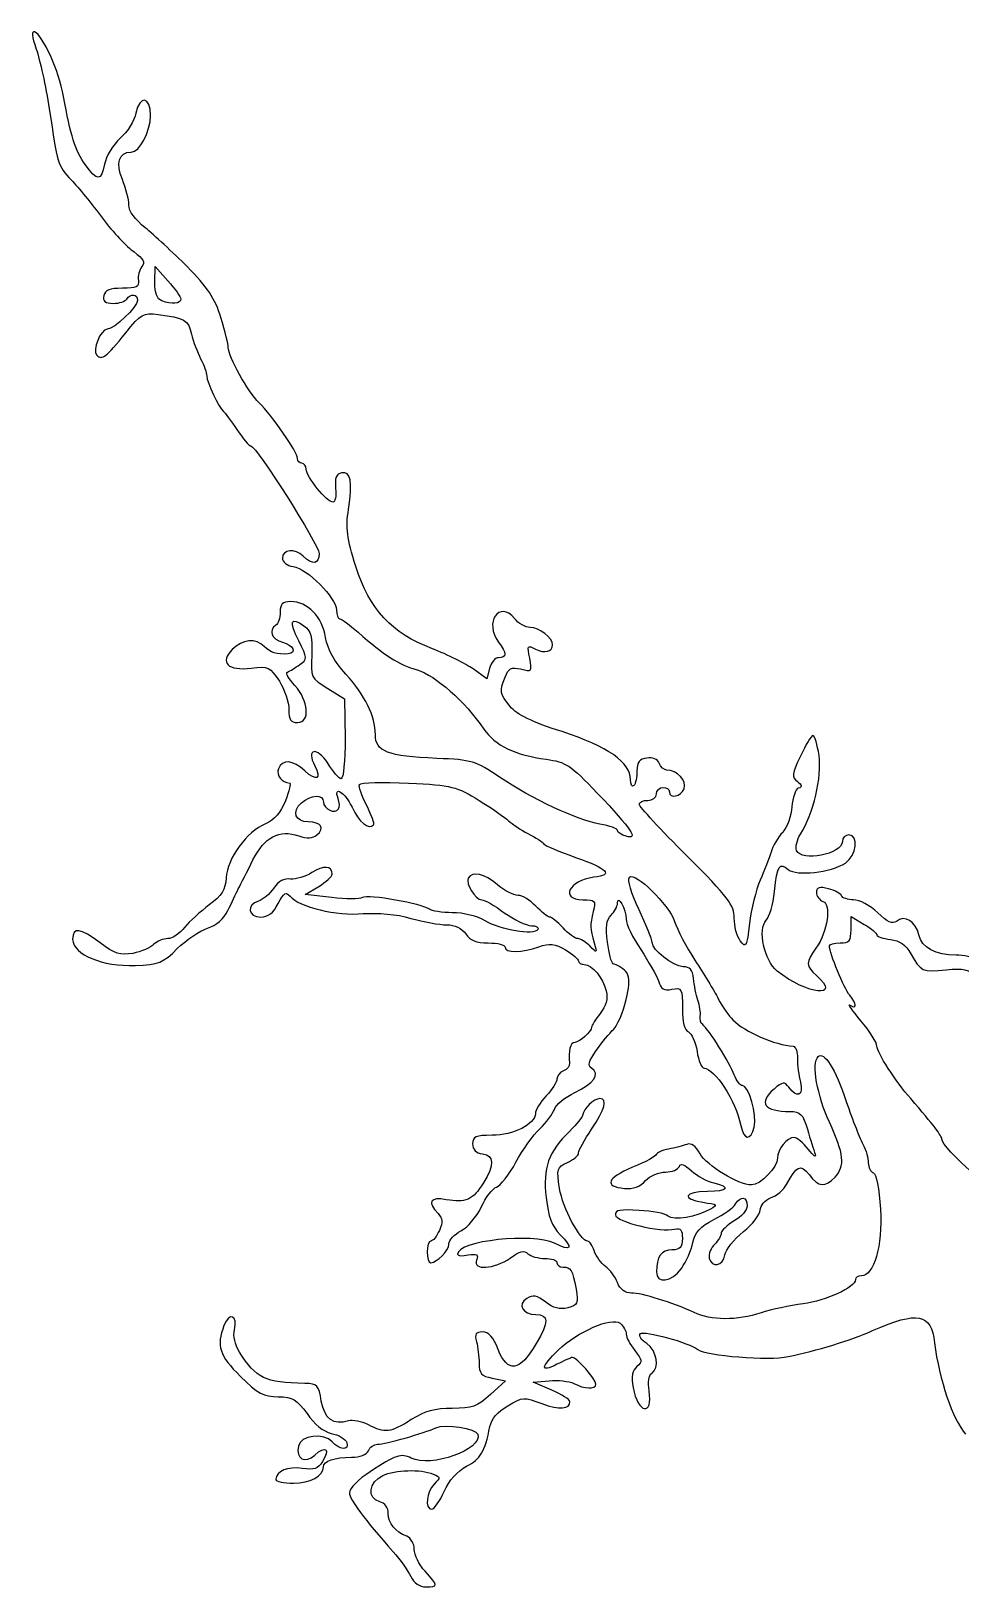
# Model space of a CAD drawing. Extents: x 11 to 139, y 39 to 146.
# Drawn here: x 11.4 to 72.1, y 44.5 to 146.1 of the extents above; entities that cross this region are included whole.
import ezdxf

# ---------------------------------------------------------------- set-up
doc = ezdxf.new("R2010")
doc.units = 0
doc.layers.get('0').update_dxf_attribs({"linetype": 'CONTINUOUS'})

msp = doc.modelspace()

# ---------------------------------------------------------------- linework, layer by layer
at = {"color": 7}
for points in [[(11.740444, 144.864667), (11.740444, 144.864667)], [(19.473333, 129.652889), (19.501556, 130.668889), (20.32, 129.737556)], [(21.166667, 128.552222), (21.166667, 128.552222)], [(41.317333, 104.422222), (41.148, 103.744889), (40.244889, 104.394)], [(30.762222, 103.124), (31.862889, 102.446667), (31.891111, 99.850222)], [(31.016222, 89.464444), (29.294667, 89.662), (30.169556, 90.198222)], [(64.911111, 87.376), (64.911111, 88.222667), (65.757778, 87.714667)], [(66.604444, 87.009111), (66.604444, 87.009111)], [(41.486667, 58.081333), (42.361556, 57.912), (41.373778, 57.008889)], [(45.381333, 57.291111), (44.167778, 57.827333), (45.212, 57.912)]]:
    msp.add_lwpolyline(points, dxfattribs=at)
for points in [[(11.627556, 145.993556), (11.401778, 146.05), (11.43, 145.739556), (11.740444, 144.864667)], [(13.518444, 141.788444), (13.208, 143.481778), (12.163778, 145.796), (11.627556, 145.993556)], [(11.740444, 144.864667), (11.966222, 144.187333), (12.361333, 142.437556), (12.587111, 140.97)], [(14.929556, 137.329333), (14.280444, 138.232444), (13.97, 139.248444), (13.518444, 141.788444)], [(19.191111, 140.546667), (19.191111, 141.788444), (18.485556, 141.901333), (18.231556, 140.687778)], [(12.587111, 140.97), (13.123333, 137.357556), (13.123333, 137.272889), (14.026444, 136.313333)], [(18.231556, 140.687778), (18.146889, 140.208), (17.695333, 139.474222), (17.215556, 139.050889)], [(17.921111, 138.147778), (18.485556, 138.147778), (19.191111, 139.446), (19.191111, 140.546667)], [(17.215556, 139.050889), (16.764, 138.627556), (16.284222, 137.865556), (16.199556, 137.357556)], [(16.199556, 137.357556), (15.973778, 136.228667), (15.719778, 136.228667), (14.929556, 137.329333)], [(17.356667, 136.369778), (16.905111, 137.414), (17.130889, 138.147778), (17.921111, 138.147778)], [(14.026444, 136.313333), (14.478, 135.861778), (15.381111, 134.732889), (16.058444, 133.829778)], [(17.78, 134.704667), (17.78, 135.043333), (17.582444, 135.805333), (17.356667, 136.369778)], [(18.852444, 133.208889), (18.175111, 133.745111), (17.78, 134.281333), (17.78, 134.704667)], [(16.058444, 133.829778), (16.735778, 132.926667), (17.667111, 131.938889), (18.118667, 131.628444)], [(21.59, 130.668889), (20.658667, 131.600222), (19.416889, 132.729111), (18.852444, 133.208889)], [(18.118667, 131.628444), (18.739556, 131.176889), (18.852444, 130.951111), (18.626667, 130.668889)], [(18.626667, 130.668889), (18.457333, 130.443111), (18.344444, 130.048), (18.400889, 129.765778)], [(23.791333, 127.338667), (23.396222, 128.608667), (22.916444, 129.314222), (21.59, 130.668889)], [(17.356667, 129.257778), (16.51, 129.257778), (16.227778, 129.144889), (16.143111, 128.778)], [(18.400889, 129.765778), (18.457333, 129.342444), (18.288, 129.257778), (17.356667, 129.257778)], [(19.924889, 128.439333), (19.614444, 128.552222), (19.473333, 128.947333), (19.473333, 129.652889)], [(20.32, 129.737556), (20.799778, 129.229556), (21.166667, 128.693333), (21.166667, 128.552222)], [(16.143111, 128.778), (16.058444, 128.411111), (16.227778, 128.27), (16.764, 128.27)], [(18.344444, 128.467556), (18.344444, 128.044222), (16.820444, 126.576667), (16.368889, 126.576667)], [(16.764, 128.27), (17.159111, 128.27), (17.554222, 128.411111), (17.638889, 128.552222)], [(17.638889, 128.552222), (17.892889, 128.947333), (18.344444, 128.890889), (18.344444, 128.467556)], [(21.166667, 128.552222), (21.166667, 128.241778), (20.574, 128.185333), (19.924889, 128.439333)], [(17.582444, 126.350889), (18.570222, 127.592667), (18.711333, 127.677333), (19.699111, 127.536222)], [(19.699111, 127.536222), (21.392444, 127.338667), (21.674667, 127.169333), (21.872222, 126.266222)], [(24.271111, 125.391333), (24.271111, 125.560667), (24.045333, 126.435556), (23.791333, 127.338667)], [(16.368889, 126.576667), (15.917333, 126.576667), (15.381111, 125.193778), (15.691556, 124.883333)], [(15.691556, 124.883333), (16.030222, 124.544667), (16.284222, 124.742222), (17.582444, 126.350889)], [(21.872222, 126.266222), (21.985111, 125.786444), (22.239111, 125.080889), (22.464889, 124.657556)], [(26.274889, 121.778889), (25.541111, 122.484444), (24.271111, 124.798667), (24.271111, 125.391333)], [(22.464889, 124.657556), (22.690667, 124.234222), (22.86, 123.726222), (22.86, 123.528667)], [(22.86, 123.528667), (22.86, 123.133556), (23.650222, 121.440222), (23.960667, 121.214444)], [(23.960667, 121.214444), (24.045333, 121.129778), (24.440444, 120.593556), (24.835556, 120.029111)], [(28.786667, 118.138222), (28.786667, 118.561556), (27.149778, 120.932222), (26.274889, 121.778889)], [(24.835556, 120.029111), (25.230667, 119.436444), (25.625778, 118.956667), (25.738667, 118.956667)], [(25.738667, 118.956667), (26.105556, 118.956667), (30.197778, 112.493778), (30.197778, 111.929333)], [(29.068889, 117.827778), (28.927778, 117.827778), (28.786667, 117.968889), (28.786667, 118.138222)], [(29.351111, 117.432667), (29.351111, 117.658444), (29.238222, 117.827778), (29.068889, 117.827778)], [(31.100889, 115.287778), (30.705778, 115.287778), (29.351111, 116.952889), (29.351111, 117.432667)], [(31.665333, 117.206889), (31.298444, 117.122222), (31.213778, 116.868222), (31.270222, 116.190889)], [(32.116889, 114.808), (32.399111, 116.642444), (32.258, 117.319778), (31.665333, 117.206889)], [(31.270222, 116.190889), (31.326667, 115.682889), (31.242, 115.287778), (31.100889, 115.287778)], [(32.596667, 111.082667), (32.004, 112.945333), (31.919333, 113.622667), (32.116889, 114.808)], [(29.153556, 111.76), (28.617333, 112.296222), (27.798889, 112.211556), (27.798889, 111.618889)], [(30.197778, 111.929333), (30.197778, 111.223778), (29.774444, 111.167333), (29.153556, 111.76)], [(27.798889, 111.618889), (27.798889, 111.393111), (28.109333, 111.139111), (28.504444, 111.082667)], [(28.504444, 111.082667), (29.407556, 110.969778), (31.326667, 109.022444), (31.326667, 108.260444)], [(37.592, 105.720444), (34.910889, 106.736444), (33.499778, 108.260444), (32.596667, 111.082667)], [(28.335111, 108.796667), (27.798889, 108.796667), (27.657778, 108.655556), (27.657778, 108.119333)], [(30.621111, 106.454222), (30.395333, 107.808889), (29.435778, 108.796667), (28.335111, 108.796667)], [(42.954222, 107.696), (41.938222, 108.909556), (40.950444, 107.413778), (41.91, 106.143778)], [(27.657778, 108.119333), (27.657778, 107.724222), (27.516667, 107.329111), (27.375556, 107.244444)], [(28.871333, 106.228444), (28.222222, 107.498444), (28.335111, 107.837111), (29.21, 107.216222)], [(31.326667, 108.260444), (31.326667, 107.921778), (31.411333, 107.667778), (31.552444, 107.667778)], [(43.970222, 107.103333), (43.659778, 107.103333), (43.208222, 107.357333), (42.954222, 107.696)], [(27.375556, 107.244444), (26.867556, 106.934), (27.093333, 106.313111), (27.798889, 106.143778)], [(29.21, 107.216222), (29.661556, 106.877556), (29.774444, 106.510667), (29.718, 105.297111)], [(31.552444, 107.667778), (31.665333, 107.667778), (32.201556, 107.272667), (32.737778, 106.792889)], [(32.737778, 106.792889), (34.459333, 105.268889), (35.390667, 104.676222), (36.604222, 104.337556)], [(45.437778, 105.974444), (45.437778, 106.426), (44.562889, 107.103333), (43.970222, 107.103333)], [(24.525111, 105.664), (23.678444, 104.817333), (24.242889, 104.252889), (25.766889, 104.450444)], [(26.613556, 105.861556), (26.049111, 106.426), (25.202444, 106.341333), (24.525111, 105.664)], [(28.165778, 105.381778), (27.460222, 105.325333), (27.008667, 105.466444), (26.613556, 105.861556)], [(27.798889, 106.143778), (28.532667, 105.946222), (28.758444, 105.438222), (28.165778, 105.381778)], [(28.927778, 104.676222), (29.435778, 105.043111), (29.435778, 105.099556), (28.871333, 106.228444)], [(31.947556, 104.055333), (31.185556, 104.902), (30.762222, 105.635778), (30.621111, 106.454222)], [(40.244889, 104.394), (39.765111, 104.732667), (38.579778, 105.325333), (37.592, 105.720444)], [(41.91, 106.143778), (42.446222, 105.438222), (42.446222, 105.127778), (41.91, 105.127778)], [(43.942, 105.099556), (43.772667, 105.918), (43.800889, 105.974444), (44.308889, 105.692222)], [(44.308889, 105.692222), (44.901556, 105.381778), (45.437778, 105.522889), (45.437778, 105.974444)], [(28.137556, 104.196444), (28.306889, 104.252889), (28.645556, 104.478667), (28.927778, 104.676222)], [(29.718, 105.297111), (29.633333, 103.857778), (29.661556, 103.801333), (30.762222, 103.124)], [(41.91, 105.127778), (41.684222, 105.127778), (41.430222, 104.817333), (41.317333, 104.422222)], [(43.349333, 104.394), (44.083111, 104.196444), (44.111333, 104.224667), (43.942, 105.099556)], [(25.766889, 104.450444), (26.867556, 104.591556), (26.980444, 104.535111), (27.601333, 103.603778)], [(28.617333, 103.321556), (28.194, 103.744889), (27.996444, 104.168222), (28.137556, 104.196444)], [(33.866667, 100.104222), (33.866667, 101.317778), (33.189333, 102.672444), (31.947556, 104.055333)], [(36.604222, 104.337556), (37.789556, 103.970667), (39.708667, 102.277333), (40.950444, 100.471111)], [(42.672, 101.938667), (41.966444, 102.813556), (41.966444, 102.87), (42.333333, 103.857778)], [(42.333333, 103.857778), (42.559111, 104.450444), (42.728444, 104.535111), (43.349333, 104.394)], [(27.601333, 103.603778), (27.94, 103.039333), (28.222222, 102.220889), (28.222222, 101.741111)], [(28.786667, 100.894444), (29.633333, 100.894444), (29.520444, 102.305556), (28.617333, 103.321556)], [(28.222222, 101.741111), (28.222222, 101.092), (28.335111, 100.894444), (28.786667, 100.894444)], [(46.058667, 100.301778), (44.026667, 100.950889), (43.123556, 101.402444), (42.672, 101.938667)], [(31.891111, 99.850222), (31.891111, 98.410889), (31.778222, 97.225556), (31.637111, 97.225556)], [(37.874222, 98.552), (34.656889, 98.693111), (33.866667, 99.003556), (33.866667, 100.104222)], [(40.950444, 100.471111), (41.684222, 99.398667), (42.982444, 98.777778), (45.014444, 98.495556)], [(50.517778, 97.169111), (50.517778, 98.298), (49.022, 99.342222), (46.058667, 100.301778)], [(62.427556, 100.047778), (62.314667, 100.047778), (61.947778, 99.455111), (61.609111, 98.693111)], [(62.822667, 98.749556), (62.709778, 99.455111), (62.540444, 100.047778), (62.427556, 100.047778)], [(30.762222, 98.241556), (30.056667, 99.342222), (29.322889, 99.201111), (29.915556, 98.072222)], [(41.966444, 97.338444), (40.414222, 98.382667), (40.188444, 98.467333), (37.874222, 98.552)], [(51.590222, 98.580222), (51.110444, 98.523778), (50.941111, 98.298), (50.941111, 97.733556)], [(52.380444, 98.241556), (52.295778, 98.495556), (51.957111, 98.636667), (51.590222, 98.580222)], [(61.609111, 98.693111), (61.044667, 97.536), (61.016444, 97.338444), (61.411556, 97.056222)], [(61.609111, 93.613111), (62.455778, 94.911333), (63.020222, 97.366667), (62.822667, 98.749556)], [(27.544889, 97.874667), (27.375556, 97.451333), (27.770667, 96.971556), (28.278667, 96.943333)], [(29.266444, 97.733556), (28.476222, 98.467333), (27.798889, 98.523778), (27.544889, 97.874667)], [(29.915556, 98.072222), (30.395333, 97.197333), (30.028444, 97.028), (29.266444, 97.733556)], [(31.637111, 97.225556), (31.496, 97.225556), (31.100889, 97.677111), (30.762222, 98.241556)], [(45.014444, 98.495556), (46.312667, 98.326222), (46.594889, 98.128667), (48.344667, 96.294222)], [(50.941111, 97.733556), (50.941111, 97.338444), (50.856444, 96.886889), (50.743556, 96.774)], [(52.888444, 97.79), (52.719111, 97.79), (52.465111, 97.987556), (52.380444, 98.241556)], [(54.017333, 96.576444), (54.214889, 97.084444), (53.565778, 97.79), (52.888444, 97.79)], [(28.278667, 96.943333), (28.363333, 96.943333), (28.250444, 96.435333), (27.996444, 95.786222)], [(31.439556, 95.927333), (31.100889, 96.830444), (31.891111, 96.350667), (32.342667, 95.362889)], [(33.302222, 95.475778), (32.963556, 96.124889), (32.766, 96.745778), (32.822444, 96.858667)], [(32.822444, 96.858667), (32.907111, 96.971556), (34.346444, 97.028), (36.039778, 96.943333)], [(36.039778, 96.943333), (38.890222, 96.802222), (39.172444, 96.717556), (40.64, 95.814444)], [(48.514, 94.262222), (47.046444, 94.516222), (44.083111, 95.899111), (41.966444, 97.338444)], [(50.743556, 96.774), (50.602444, 96.661111), (50.517778, 96.830444), (50.517778, 97.169111)], [(52.211111, 96.237778), (52.211111, 96.463556), (52.408667, 96.661111), (52.634444, 96.661111)], [(52.634444, 96.661111), (52.860222, 96.661111), (53.057778, 96.548222), (53.057778, 96.378889)], [(53.057778, 96.378889), (53.057778, 95.899111), (53.819778, 96.068444), (54.017333, 96.576444)], [(61.468, 96.604667), (61.298667, 96.548222), (61.101111, 95.983778), (61.044667, 95.391111)], [(61.411556, 97.056222), (61.722, 96.802222), (61.750222, 96.689333), (61.468, 96.604667)], [(27.996444, 95.786222), (27.686, 94.996), (27.290889, 94.544444), (26.698222, 94.290444)], [(29.492222, 94.403333), (28.645556, 94.403333), (28.391556, 95.080667), (29.040667, 95.645111)], [(29.040667, 95.645111), (29.661556, 96.209556), (30.48, 96.237778), (30.48, 95.701556)], [(30.48, 95.701556), (30.48, 95.25), (31.242, 94.883111), (31.467778, 95.25)], [(31.467778, 95.25), (31.552444, 95.362889), (31.524222, 95.673333), (31.439556, 95.927333)], [(40.64, 95.814444), (41.486667, 95.278222), (42.361556, 94.685556), (42.559111, 94.488)], [(48.344667, 96.294222), (50.630667, 93.895333), (51.054, 93.246222), (50.235556, 93.472)], [(51.082222, 95.560444), (51.082222, 95.701556), (51.336222, 95.814444), (51.646667, 95.814444)], [(54.186667, 92.202), (52.493333, 93.895333), (51.082222, 95.419333), (51.082222, 95.560444)], [(51.646667, 95.814444), (51.957111, 95.814444), (52.211111, 96.012), (52.211111, 96.237778)], [(32.342667, 95.362889), (32.794222, 94.403333), (33.443333, 93.867111), (33.753778, 94.205778)], [(33.753778, 94.205778), (33.838444, 94.262222), (33.612667, 94.854889), (33.302222, 95.475778)], [(42.559111, 94.488), (42.784889, 94.262222), (43.349333, 93.895333), (43.829111, 93.641333)], [(61.044667, 95.391111), (61.016444, 94.798444), (60.734222, 94.064667), (60.452, 93.726)], [(26.698222, 94.290444), (25.484667, 93.782444), (24.186444, 92.004444), (24.13, 90.762667)], [(25.879778, 91.919778), (26.613556, 93.415556), (27.601333, 93.923556), (28.871333, 93.500222)], [(28.871333, 93.500222), (29.407556, 93.302667), (29.774444, 93.330889), (30.056667, 93.556667)], [(30.056667, 93.556667), (30.592889, 94.008222), (30.338889, 94.403333), (29.492222, 94.403333)], [(43.829111, 93.641333), (44.337111, 93.387333), (44.788667, 93.105111), (44.873333, 92.964)], [(49.671111, 93.838889), (49.671111, 93.98), (49.163111, 94.149333), (48.514, 94.262222)], [(50.235556, 93.472), (49.925111, 93.556667), (49.671111, 93.726), (49.671111, 93.838889)], [(60.452, 93.726), (60.141556, 93.415556), (59.802889, 92.822889), (59.69, 92.427778)], [(61.355111, 92.540667), (61.270444, 92.766444), (61.383333, 93.246222), (61.609111, 93.613111)], [(64.77, 93.556667), (64.544222, 93.556667), (64.346667, 93.359111), (64.346667, 93.133333)], [(64.544222, 91.722222), (65.278, 92.230222), (65.447333, 93.556667), (64.77, 93.556667)], [(44.873333, 92.964), (44.958, 92.851111), (45.889333, 92.456), (46.933556, 92.089111)], [(64.346667, 93.133333), (64.346667, 92.286667), (61.665556, 91.778667), (61.355111, 92.540667)], [(24.920222, 90.028889), (25.089556, 90.339333), (25.512889, 91.186), (25.879778, 91.919778)], [(31.044444, 90.988444), (31.044444, 91.552889), (30.48, 91.581111), (29.718, 91.101333)], [(46.933556, 92.089111), (49.050222, 91.355333), (49.445333, 90.932), (48.118889, 90.790889)], [(57.291111, 88.138), (57.291111, 88.956444), (56.924222, 89.464444), (54.186667, 92.202)], [(59.69, 92.427778), (59.577111, 92.032667), (59.238444, 91.214222), (58.984444, 90.593333)], [(59.915778, 89.859556), (60.113333, 91.609333), (60.226222, 91.778667), (60.818889, 91.298889)], [(60.818889, 91.298889), (61.355111, 90.847333), (63.584667, 91.101333), (64.544222, 91.722222)], [(24.13, 90.762667), (24.073556, 89.944222), (23.847778, 89.605556), (23.029333, 88.984667)], [(28.335111, 90.678), (27.911778, 90.734444), (27.544889, 90.536889), (27.234444, 90.085333)], [(29.718, 91.101333), (29.322889, 90.819111), (28.673778, 90.649778), (28.335111, 90.678)], [(30.169556, 90.198222), (30.649333, 90.480444), (31.044444, 90.847333), (31.044444, 90.988444)], [(39.934444, 90.734444), (39.736889, 90.395778), (40.386, 89.323333), (40.809333, 89.323333)], [(41.825333, 90.311111), (40.950444, 91.044889), (40.216667, 91.214222), (39.934444, 90.734444)], [(48.118889, 90.790889), (46.482, 90.593333), (45.889333, 89.323333), (47.413333, 89.323333)], [(51.054, 88.702444), (50.574222, 89.746667), (50.292, 90.621556), (50.461333, 90.790889)], [(50.461333, 90.790889), (50.828222, 91.157778), (53.001333, 89.041111), (53.396444, 87.912222)], [(58.984444, 90.593333), (58.702222, 89.972444), (58.391778, 88.702444), (58.278889, 87.771111)], [(24.242889, 88.617778), (24.468667, 89.097556), (24.779111, 89.718444), (24.920222, 90.028889)], [(27.234444, 90.085333), (26.980444, 89.690222), (26.528889, 89.323333), (26.246667, 89.238667)], [(27.516667, 89.069333), (27.911778, 89.803111), (28.024667, 89.859556), (28.306889, 89.549111)], [(28.306889, 89.549111), (28.899556, 88.843556), (31.326667, 88.250889), (33.076444, 88.420222)], [(33.02, 89.464444), (32.850667, 89.351556), (31.947556, 89.351556), (31.016222, 89.464444)], [(37.394444, 88.702444), (36.971111, 89.069333), (33.386889, 89.690222), (33.02, 89.464444)], [(43.18, 89.605556), (42.897778, 89.605556), (42.276889, 89.916), (41.825333, 90.311111)], [(44.337111, 88.9), (43.970222, 89.295111), (43.462222, 89.605556), (43.18, 89.605556)], [(49.671111, 89.097556), (49.671111, 89.718444), (50.235556, 88.702444), (50.235556, 88.053333)], [(59.379556, 87.996889), (59.577111, 88.194444), (59.831111, 89.012889), (59.915778, 89.859556)], [(63.443556, 90.028889), (62.850889, 90.198222), (62.653333, 90.141778), (62.653333, 89.803111)], [(62.653333, 89.803111), (62.653333, 89.577333), (62.850889, 89.295111), (63.076667, 89.210444)], [(64.290222, 89.577333), (64.262, 89.718444), (63.866889, 89.944222), (63.443556, 90.028889)], [(65.080444, 89.323333), (64.713556, 89.323333), (64.346667, 89.436222), (64.290222, 89.577333)], [(23.029333, 88.984667), (22.464889, 88.561333), (21.731111, 87.912222), (21.420667, 87.517111)], [(22.916444, 87.460667), (23.480889, 87.658222), (23.988889, 88.081556), (24.242889, 88.617778)], [(26.246667, 89.238667), (25.428222, 89.012889), (25.541111, 88.194444), (26.387778, 88.194444)], [(26.387778, 88.194444), (26.867556, 88.194444), (27.206222, 88.448444), (27.516667, 89.069333)], [(33.076444, 88.420222), (34.036, 88.476667), (35.249556, 88.392), (36.180889, 88.109778)], [(38.890222, 88.476667), (38.212889, 88.476667), (37.535556, 88.589556), (37.394444, 88.702444)], [(41.035111, 87.940444), (40.527111, 88.250889), (39.624, 88.476667), (38.890222, 88.476667)], [(40.809333, 89.323333), (40.978667, 89.323333), (41.656, 88.956444), (42.276889, 88.476667)], [(42.276889, 88.476667), (42.926, 88.025111), (43.716222, 87.63), (44.054889, 87.63)], [(45.240222, 88.194444), (45.127333, 88.194444), (44.704, 88.533111), (44.337111, 88.9)], [(47.413333, 89.323333), (48.203556, 89.323333), (48.26, 89.266889), (48.090667, 88.561333)], [(48.090667, 88.561333), (47.864889, 87.658222), (47.864889, 87.460667), (48.147111, 86.501111)], [(49.247778, 88.307333), (49.473556, 88.533111), (49.671111, 88.9), (49.671111, 89.097556)], [(51.928889, 86.529333), (51.928889, 86.726889), (51.533778, 87.686444), (51.054, 88.702444)], [(63.076667, 89.210444), (63.641111, 89.012889), (63.387111, 87.263111), (62.625111, 86.162444)], [(66.660889, 88.476667), (66.152889, 88.956444), (65.447333, 89.323333), (65.080444, 89.323333)], [(67.874444, 87.912222), (67.620444, 87.714667), (67.281778, 87.855778), (66.660889, 88.476667)], [(15.917333, 86.501111), (14.590889, 87.488889), (14.111111, 87.573556), (14.111111, 86.726889)], [(21.420667, 87.517111), (21.110222, 87.122), (20.602222, 86.783333), (20.32, 86.783333)], [(20.940889, 86.134222), (21.533556, 86.698667), (22.408444, 87.319556), (22.916444, 87.460667)], [(36.180889, 88.109778), (36.999333, 87.884), (38.043556, 87.686444), (38.523333, 87.686444)], [(38.523333, 87.686444), (39.059556, 87.686444), (39.511111, 87.460667), (39.765111, 87.093778)], [(44.478222, 87.376), (44.224222, 86.980889), (42.022889, 87.347778), (41.035111, 87.940444)], [(44.054889, 87.63), (44.365333, 87.63), (44.562889, 87.517111), (44.478222, 87.376)], [(46.115111, 87.488889), (45.748222, 87.884), (45.353111, 88.194444), (45.240222, 88.194444)], [(47.074667, 86.783333), (46.905333, 86.783333), (46.482, 87.093778), (46.115111, 87.488889)], [(49.022, 86.557556), (48.880889, 87.545333), (48.937333, 87.996889), (49.247778, 88.307333)], [(50.235556, 88.053333), (50.235556, 87.742889), (50.658889, 86.839778), (51.195111, 86.077778)], [(53.396444, 87.912222), (53.565778, 87.376), (54.186667, 86.218889), (54.722889, 85.372222)], [(57.686222, 86.642222), (57.460444, 86.924444), (57.291111, 87.601778), (57.291111, 88.138)], [(58.278889, 87.771111), (58.109556, 86.247111), (58.053111, 86.134222), (57.686222, 86.642222)], [(60.085111, 84.666667), (59.238444, 85.344), (58.815111, 87.404222), (59.379556, 87.996889)], [(64.205556, 86.501111), (64.798222, 86.501111), (64.911111, 86.642222), (64.911111, 87.376)], [(65.757778, 87.714667), (66.237556, 87.460667), (66.604444, 87.122), (66.604444, 87.009111)], [(69.342, 87.037333), (69.144444, 87.912222), (68.410667, 88.363778), (67.874444, 87.912222)], [(14.111111, 86.726889), (14.139333, 85.739111), (16.058444, 84.948889), (18.203333, 85.033556)], [(18.034, 85.823778), (17.215556, 85.682667), (16.848667, 85.795556), (15.917333, 86.501111)], [(19.416889, 86.416444), (19.219333, 86.190667), (18.598444, 85.936667), (18.034, 85.823778)], [(20.32, 86.783333), (20.037778, 86.783333), (19.614444, 86.614), (19.416889, 86.416444)], [(39.765111, 87.093778), (40.047333, 86.670444), (40.442444, 86.501111), (41.232667, 86.501111)], [(41.232667, 86.501111), (41.853556, 86.501111), (42.333333, 86.388222), (42.333333, 86.218889)], [(44.534667, 86.247111), (45.240222, 86.501111), (45.578889, 86.444667), (46.284444, 86.049556)], [(47.864889, 86.303556), (47.582667, 86.557556), (47.244, 86.783333), (47.074667, 86.783333)], [(48.147111, 86.501111), (48.344667, 85.823778), (48.344667, 85.823778), (47.864889, 86.303556)], [(49.388889, 85.146444), (49.276, 85.202889), (49.106667, 85.823778), (49.022, 86.557556)], [(53.960889, 84.948889), (53.283556, 84.977111), (51.928889, 86.049556), (51.928889, 86.529333)], [(63.5, 86.303556), (63.5, 86.416444), (63.810444, 86.501111), (64.205556, 86.501111)], [(66.604444, 87.009111), (66.604444, 86.924444), (66.999556, 86.783333), (67.479333, 86.726889)], [(67.479333, 86.726889), (68.100222, 86.670444), (68.467111, 86.388222), (68.805778, 85.795556)], [(71.769111, 85.710889), (70.442667, 85.682667), (69.511333, 86.190667), (69.342, 87.037333)], [(18.203333, 85.033556), (19.727333, 85.09), (20.009556, 85.202889), (20.940889, 86.134222)], [(42.333333, 86.218889), (42.333333, 85.852), (43.434, 85.852), (44.534667, 86.247111)], [(46.284444, 86.049556), (46.736, 85.767333), (47.131111, 85.428667), (47.131111, 85.315778)], [(51.195111, 86.077778), (51.703111, 85.287556), (52.211111, 84.356222), (52.352222, 84.017556)], [(54.722889, 85.372222), (55.287333, 84.525556), (55.964667, 83.396667), (56.246889, 82.860444)], [(62.625111, 86.162444), (61.947778, 85.231111), (61.947778, 85.005333), (62.653333, 84.384444)], [(64.826444, 83.086222), (64.459556, 83.509556), (63.5, 85.852), (63.5, 86.303556)], [(68.805778, 85.795556), (69.454889, 84.638444), (69.567778, 84.582), (71.12, 84.751333)], [(73.264889, 85.344), (72.898, 85.569778), (72.220667, 85.710889), (71.769111, 85.710889)], [(47.131111, 85.315778), (47.131111, 85.202889), (47.300444, 85.09), (47.498, 85.09)], [(47.498, 85.09), (48.034222, 85.09), (48.711556, 84.243333), (48.937333, 83.368444)], [(50.235556, 82.804), (50.602444, 84.356222), (50.461333, 84.723111), (49.388889, 85.146444)], [(54.638222, 84.186889), (54.553556, 84.751333), (54.384222, 84.948889), (53.960889, 84.948889)], [(62.653333, 84.384444), (64.346667, 82.860444), (62.060667, 83.114444), (60.085111, 84.666667)], [(71.12, 84.751333), (72.248889, 84.864222), (72.587556, 84.779556), (73.152, 84.271556)], [(48.937333, 83.368444), (49.050222, 82.832222), (48.937333, 82.408889), (48.542222, 81.900889)], [(52.352222, 84.017556), (52.493333, 83.481333), (52.690889, 83.368444), (53.227111, 83.481333)], [(53.227111, 83.481333), (53.876222, 83.594222), (53.904444, 83.537778), (53.904444, 82.211333)], [(54.920444, 82.775778), (54.807556, 83.114444), (54.666444, 83.735333), (54.638222, 84.186889)], [(49.417111, 80.856667), (49.642889, 81.082444), (50.038, 81.957333), (50.235556, 82.804)], [(55.061556, 81.731556), (55.118, 81.957333), (55.033333, 82.408889), (54.920444, 82.775778)], [(56.246889, 82.860444), (56.529111, 82.324222), (56.952444, 81.703333), (57.206444, 81.477556)], [(65.560222, 81.421111), (64.967556, 82.098444), (64.657111, 82.578222), (64.854667, 82.437111)], [(64.854667, 82.437111), (65.306222, 82.154889), (65.278, 82.521778), (64.826444, 83.086222)], [(48.542222, 81.900889), (48.231778, 81.505778), (47.977778, 81.110667), (47.977778, 80.997778)], [(53.904444, 82.211333), (53.904444, 81.308222), (54.045556, 80.800222), (54.299556, 80.687333)], [(55.230889, 81.167111), (55.089778, 81.251778), (55.033333, 81.505778), (55.061556, 81.731556)], [(57.206444, 81.477556), (57.968444, 80.687333), (59.944, 79.840667), (61.129333, 79.756)], [(66.604444, 79.756), (66.604444, 79.981778), (66.124667, 80.743778), (65.560222, 81.421111)], [(47.977778, 80.997778), (47.977778, 80.715556), (47.187556, 80.01), (46.877111, 80.01)], [(48.288222, 79.473778), (48.655111, 80.01), (49.163111, 80.630889), (49.417111, 80.856667)], [(54.299556, 80.687333), (54.497111, 80.602667), (54.751111, 80.038222), (54.864, 79.417333)], [(57.291111, 77.893333), (57.008889, 78.655333), (55.597778, 80.913111), (55.230889, 81.167111)], [(46.877111, 80.01), (46.594889, 80.01), (46.453778, 79.445556), (46.538444, 78.655333)], [(47.977778, 78.316667), (47.695556, 78.486), (47.780222, 78.768222), (48.288222, 79.473778)], [(54.864, 79.417333), (54.948667, 78.824667), (55.174444, 78.316667), (55.315556, 78.316667)], [(61.129333, 79.756), (61.298667, 79.727778), (61.439778, 79.389111), (61.411556, 78.965778)], [(62.766222, 79.078667), (63.133111, 79.473778), (63.895111, 78.288444), (64.600667, 76.143556)], [(68.805778, 76.341111), (67.818, 77.441778), (66.604444, 79.360889), (66.604444, 79.756)], [(46.538444, 78.655333), (46.566667, 78.457778), (46.397333, 78.232), (46.143333, 78.147333)], [(46.877111, 76.736222), (48.118889, 77.300667), (48.570444, 77.949778), (47.977778, 78.316667)], [(55.315556, 78.316667), (56.021111, 78.316667), (57.375778, 76.2), (57.714444, 74.591333)], [(61.411556, 78.965778), (61.411556, 78.514222), (61.496222, 77.836889), (61.609111, 77.413556)], [(63.5, 74.788889), (62.709778, 76.510444), (62.314667, 78.655333), (62.766222, 79.078667)], [(45.72, 77.611111), (45.72, 77.441778), (45.409556, 76.933778), (45.014444, 76.510444)], [(46.143333, 78.147333), (45.917556, 78.062667), (45.72, 77.808667), (45.72, 77.611111)], [(57.827333, 77.187778), (57.686222, 77.187778), (57.432222, 77.498222), (57.291111, 77.893333)], [(60.847111, 77.074889), (60.564889, 77.47), (60.452, 77.441778), (59.887556, 76.962)], [(61.609111, 77.413556), (61.834889, 76.538667), (61.383333, 76.312889), (60.847111, 77.074889)], [(45.014444, 76.510444), (44.619333, 76.087111), (44.308889, 75.579111), (44.308889, 75.353333)], [(45.550667, 75.635556), (45.635333, 75.946), (46.256222, 76.425778), (46.877111, 76.736222)], [(48.514, 76.341111), (48.147111, 76.341111), (47.413333, 75.635556), (47.413333, 75.296889)], [(47.977778, 74.337333), (48.852667, 75.635556), (49.050222, 76.341111), (48.514, 76.341111)], [(58.589333, 74.478444), (58.786889, 75.268667), (58.250667, 77.187778), (57.827333, 77.187778)], [(59.887556, 76.962), (58.843333, 76.058889), (59.238444, 75.494444), (60.931778, 75.494444)], [(70.837778, 73.688222), (70.837778, 73.914), (70.329778, 74.563111), (68.805778, 76.341111)], [(44.308889, 75.353333), (44.308889, 74.676), (42.869556, 73.942222), (41.486667, 73.942222)], [(44.591111, 74.365556), (45.014444, 74.760667), (45.437778, 75.325111), (45.550667, 75.635556)], [(47.413333, 75.296889), (47.413333, 75.155778), (47.018222, 74.676), (46.538444, 74.196222)], [(60.931778, 75.494444), (61.609111, 75.494444), (61.778444, 75.325111), (62.060667, 74.337333)], [(64.600667, 76.143556), (65.024, 74.93), (65.503778, 73.66), (65.701333, 73.321333)], [(43.038889, 72.192444), (43.490444, 72.982667), (44.167778, 73.970444), (44.591111, 74.365556)], [(46.538444, 74.196222), (45.155556, 72.869778), (44.788667, 71.825556), (45.014444, 69.878222)], [(47.131111, 72.785111), (47.131111, 72.954444), (47.526222, 73.66), (47.977778, 74.337333)], [(57.714444, 74.591333), (57.912, 73.603556), (58.363556, 73.575333), (58.589333, 74.478444)], [(62.060667, 74.337333), (62.258222, 73.688222), (62.484, 72.982667), (62.568667, 72.700444)], [(63.866889, 71.204667), (64.544222, 71.938444), (64.459556, 72.728667), (63.5, 74.788889)], [(41.486667, 73.942222), (40.414222, 73.942222), (40.216667, 73.857556), (40.216667, 73.377778)], [(40.216667, 73.377778), (40.216667, 73.010889), (40.442444, 72.785111), (40.865778, 72.728667)], [(54.186667, 73.349556), (53.960889, 73.264889), (53.424667, 73.123778), (53.001333, 73.039111)], [(55.061556, 72.728667), (54.779333, 73.236667), (54.468889, 73.462444), (54.186667, 73.349556)], [(61.214, 73.801111), (60.734222, 73.801111), (60.113333, 73.039111), (60.113333, 72.446444)], [(62.117111, 73.039111), (61.778444, 73.462444), (61.355111, 73.801111), (61.214, 73.801111)], [(65.701333, 73.321333), (65.898889, 72.982667), (66.04, 72.446444), (66.04, 72.136)], [(75.494444, 69.596), (74.563111, 69.85), (70.837778, 73.095556), (70.837778, 73.688222)], [(40.865778, 72.728667), (41.627778, 72.615778), (41.656, 72.023111), (40.922222, 70.837778)], [(41.768889, 70.555556), (42.022889, 70.640222), (42.615556, 71.374), (43.038889, 72.192444)], [(45.889333, 70.470889), (45.691778, 71.740889), (45.72, 71.853778), (46.397333, 72.164222)], [(46.397333, 72.164222), (46.792444, 72.333556), (47.131111, 72.615778), (47.131111, 72.785111)], [(52.211111, 72.700444), (52.211111, 72.587556), (51.505556, 72.192444), (50.658889, 71.853778)], [(53.001333, 73.039111), (52.549778, 72.954444), (52.211111, 72.785111), (52.211111, 72.700444)], [(53.706889, 71.910222), (53.791556, 72.136), (54.017333, 72.051333), (54.497111, 71.628)], [(58.42, 70.696667), (57.573333, 70.696667), (55.484889, 71.966667), (55.061556, 72.728667)], [(60.113333, 72.446444), (60.113333, 71.853778), (59.012667, 70.696667), (58.42, 70.696667)], [(62.568667, 72.700444), (62.653333, 72.446444), (62.455778, 72.587556), (62.117111, 73.039111)], [(66.04, 72.136), (66.04, 71.853778), (66.181111, 71.543333), (66.378667, 71.486889)], [(50.658889, 71.853778), (48.965556, 71.148222), (48.768, 70.612), (50.122667, 70.470889)], [(51.505556, 70.978889), (51.787778, 71.289333), (52.380444, 71.543333), (52.803778, 71.543333)], [(52.803778, 71.543333), (53.227111, 71.543333), (53.622222, 71.712667), (53.706889, 71.910222)], [(54.497111, 71.628), (54.864, 71.289333), (55.513111, 70.922444), (55.964667, 70.837778)], [(60.706, 70.724889), (61.355111, 71.966667), (61.609111, 72.079556), (62.173556, 71.374)], [(62.173556, 71.374), (62.794444, 70.555556), (63.246, 70.527333), (63.866889, 71.204667)], [(66.378667, 71.486889), (66.548, 71.430444), (66.745556, 70.470889), (66.830222, 69.116222)], [(40.922222, 70.837778), (40.244889, 69.708889), (39.736889, 69.511333), (38.495111, 69.737111)], [(40.781111, 69.257333), (41.063333, 69.878222), (41.514889, 70.470889), (41.768889, 70.555556)], [(47.723778, 67.027778), (47.244, 67.027778), (46.086889, 69.200889), (45.889333, 70.470889)], [(50.122667, 70.470889), (50.687111, 70.414444), (51.138667, 70.583778), (51.505556, 70.978889)], [(55.541333, 70.273333), (54.017333, 70.273333), (53.819778, 69.765333), (55.230889, 69.567778)], [(55.964667, 70.837778), (57.093556, 70.555556), (56.896, 70.273333), (55.541333, 70.273333)], [(59.661778, 69.85), (60.056889, 69.991111), (60.508444, 70.386222), (60.706, 70.724889)], [(38.495111, 69.737111), (37.450889, 69.934667), (37.225111, 69.567778), (37.958889, 68.834)], [(39.454667, 67.705111), (39.906222, 67.930889), (40.470667, 68.608222), (40.781111, 69.257333)], [(45.014444, 69.878222), (45.155556, 68.608222), (45.381333, 68.015556), (45.917556, 67.451111)], [(51.082222, 69.031556), (49.868667, 69.116222), (49.53, 69.059778), (49.53, 68.749333)], [(55.738889, 69.116222), (54.835778, 68.608222), (53.34, 68.354222), (52.973111, 68.664667)], [(55.230889, 69.567778), (56.190444, 69.426667), (56.246889, 69.398444), (55.738889, 69.116222)], [(55.964667, 68.438889), (56.613778, 68.777556), (57.262889, 69.229111), (57.375778, 69.454889)], [(58.137778, 69.342), (58.137778, 69.059778), (57.742667, 68.608222), (57.291111, 68.354222)], [(57.375778, 69.454889), (57.686222, 70.019333), (58.137778, 69.934667), (58.137778, 69.342)], [(58.984444, 69.059778), (58.984444, 69.342), (59.294889, 69.708889), (59.661778, 69.85)], [(66.830222, 69.116222), (66.971333, 66.689111), (66.406889, 64.77), (65.588444, 64.77)], [(37.958889, 68.834), (38.269333, 68.495333), (38.297556, 68.269556), (38.043556, 67.733333)], [(49.53, 68.749333), (49.53, 68.297778), (52.521556, 67.564), (53.396444, 67.818)], [(52.973111, 68.664667), (52.775556, 68.834), (51.928889, 69.003333), (51.082222, 69.031556)], [(54.581778, 66.943111), (54.751111, 67.620444), (55.061556, 67.987333), (55.964667, 68.438889)], [(57.291111, 68.354222), (56.811333, 68.072), (56.444444, 67.705111), (56.444444, 67.564)], [(57.883778, 67.648667), (58.476444, 68.128444), (58.984444, 68.777556), (58.984444, 69.059778)], [(38.043556, 67.733333), (37.874222, 67.338222), (37.620222, 67.027778), (37.479111, 67.027778)], [(38.664444, 66.830222), (38.664444, 67.084222), (39.031333, 67.479333), (39.454667, 67.705111)], [(45.550667, 66.886667), (44.167778, 67.592222), (39.228889, 67.056), (39.228889, 66.181111)], [(45.917556, 67.451111), (46.820667, 66.576222), (46.651333, 66.322222), (45.550667, 66.886667)], [(53.904444, 67.197111), (53.904444, 66.604444), (53.763333, 66.463333), (53.227111, 66.463333)], [(53.396444, 67.818), (53.791556, 67.902667), (53.904444, 67.761556), (53.904444, 67.197111)], [(56.444444, 67.564), (56.444444, 67.394667), (56.246889, 67.084222), (56.021111, 66.830222)], [(56.670222, 66.124667), (56.726667, 66.463333), (57.262889, 67.140667), (57.883778, 67.648667)], [(37.479111, 67.027778), (37.366222, 67.027778), (37.253333, 66.717333), (37.253333, 66.322222)], [(37.253333, 66.322222), (37.253333, 65.927111), (37.338, 65.616667), (37.479111, 65.616667)], [(37.479111, 65.616667), (37.902444, 65.644889), (38.664444, 66.406889), (38.664444, 66.830222)], [(39.228889, 66.181111), (39.228889, 66.068222), (39.539333, 66.04), (39.934444, 66.124667)], [(39.934444, 66.124667), (40.498889, 66.209333), (40.611778, 66.152889), (40.470667, 65.786)], [(42.672, 65.927111), (43.292889, 66.378667), (43.575111, 66.463333), (43.829111, 66.209333)], [(43.829111, 66.209333), (43.998444, 66.04), (44.506444, 65.898889), (44.929778, 65.898889)], [(48.147111, 66.406889), (48.034222, 66.745556), (47.836667, 67.027778), (47.723778, 67.027778)], [(48.880889, 65.362667), (48.598667, 65.588444), (48.26, 66.04), (48.147111, 66.406889)], [(53.227111, 66.463333), (52.549778, 66.463333), (52.211111, 66.011778), (52.211111, 65.024)], [(53.848, 65.249778), (54.158444, 65.701333), (54.497111, 66.435111), (54.581778, 66.943111)], [(56.021111, 66.830222), (55.767111, 66.604444), (55.597778, 66.181111), (55.654222, 65.927111)], [(55.654222, 65.927111), (55.795333, 65.249778), (56.585556, 65.390889), (56.670222, 66.124667)], [(40.470667, 65.786), (40.216667, 65.108667), (41.627778, 65.193333), (42.672, 65.927111)], [(44.929778, 65.898889), (45.353111, 65.898889), (45.72, 65.786), (45.72, 65.616667)], [(45.72, 65.616667), (45.72, 65.475556), (45.889333, 65.334444), (46.115111, 65.334444)], [(46.115111, 65.334444), (46.623111, 65.334444), (46.736, 65.165111), (46.961778, 63.895111)], [(49.671111, 64.318444), (49.53, 64.685333), (49.191333, 65.165111), (48.880889, 65.362667)], [(52.211111, 65.024), (52.211111, 64.205556), (53.198889, 64.346667), (53.848, 65.249778)], [(50.574222, 63.641111), (50.179111, 63.641111), (49.840444, 63.866889), (49.671111, 64.318444)], [(65.193333, 64.516), (65.193333, 64.008), (63.274222, 63.133111), (61.778444, 62.935556)], [(65.588444, 64.77), (65.362667, 64.77), (65.193333, 64.657111), (65.193333, 64.516)], [(43.744444, 63.274222), (43.123556, 62.907333), (43.490444, 62.23), (44.337111, 62.23)], [(44.986222, 63.048444), (44.393556, 63.5), (44.167778, 63.556444), (43.744444, 63.274222)], [(46.425556, 62.681556), (45.917556, 62.540444), (45.466, 62.653333), (44.986222, 63.048444)], [(46.961778, 63.895111), (47.131111, 62.963778), (47.074667, 62.850889), (46.425556, 62.681556)], [(54.666444, 62.371111), (53.227111, 63.020222), (51.279778, 63.641111), (50.574222, 63.641111)], [(24.666222, 61.242222), (24.920222, 62.173556), (24.327556, 62.427556), (23.988889, 61.524444)], [(44.337111, 62.23), (45.183778, 62.23), (45.212, 61.778444), (44.365333, 60.339111)], [(45.804667, 59.915778), (47.074667, 61.129333), (49.276, 62.088889), (49.840444, 61.665556)], [(59.040889, 62.342889), (57.488667, 61.834889), (55.767111, 61.834889), (54.666444, 62.371111)], [(61.778444, 62.935556), (60.931778, 62.822667), (59.718222, 62.568667), (59.040889, 62.342889)], [(66.322222, 61.185778), (69.285556, 62.484), (70.132222, 62.314667), (70.358, 60.395556)], [(23.988889, 61.524444), (23.480889, 60.169778), (23.678444, 59.577111), (25.061333, 58.194222)], [(25.004889, 59.774667), (24.694444, 60.282667), (24.581556, 60.847111), (24.666222, 61.242222)], [(40.865778, 61.101111), (40.414222, 61.101111), (40.329556, 60.96), (40.470667, 60.452)], [(41.881778, 59.944), (41.571333, 60.762444), (41.260889, 61.101111), (40.865778, 61.101111)], [(49.840444, 61.665556), (50.066222, 61.468), (50.235556, 61.157556), (50.235556, 60.96)], [(50.235556, 60.96), (50.235556, 60.762444), (50.489556, 60.282667), (50.8, 59.887556)], [(51.590222, 60.339111), (51.223333, 60.564889), (51.025778, 60.847111), (51.166889, 60.988222)], [(51.166889, 60.988222), (51.392667, 61.214), (54.384222, 60.395556), (54.920444, 59.944)], [(60.818889, 59.492444), (62.596889, 59.859333), (64.939333, 60.564889), (66.322222, 61.185778)], [(40.470667, 60.452), (40.555333, 60.113333), (40.64, 59.492444), (40.64, 59.040889)], [(44.365333, 60.339111), (43.292889, 58.504667), (42.502667, 58.391778), (41.881778, 59.944)], [(51.900667, 58.391778), (52.436889, 58.730444), (52.239333, 59.887556), (51.590222, 60.339111)], [(54.920444, 59.944), (55.428444, 59.548889), (59.577111, 59.210222), (60.818889, 59.492444)], [(70.358, 60.395556), (70.668444, 57.968444), (71.543333, 55.400222), (72.39, 54.412444)], [(29.266444, 57.742667), (26.641778, 57.799111), (26.105556, 58.053111), (25.004889, 59.774667)], [(40.64, 59.040889), (40.64, 58.391778), (40.781111, 58.222444), (41.486667, 58.081333)], [(45.72, 58.984444), (44.619333, 58.42), (44.647556, 58.786889), (45.804667, 59.915778)], [(46.736, 59.436), (46.623111, 59.436), (46.171556, 59.210222), (45.72, 58.984444)], [(48.26, 57.686222), (48.26, 57.996667), (46.99, 59.464222), (46.736, 59.436)], [(50.8, 59.887556), (51.279778, 59.266667), (51.308, 59.153778), (50.941111, 58.843333)], [(25.061333, 58.194222), (26.190222, 57.065333), (26.585333, 56.867778), (27.516667, 56.867778)], [(45.212, 57.912), (45.776444, 57.968444), (46.510222, 57.883778), (46.820667, 57.742667)], [(50.941111, 58.843333), (50.630667, 58.589333), (50.546, 58.194222), (50.687111, 57.460444)], [(51.731333, 57.262889), (51.646667, 57.799111), (51.703111, 58.278889), (51.900667, 58.391778)], [(30.338889, 56.585556), (30.169556, 57.629778), (30.084889, 57.714444), (29.266444, 57.742667)], [(41.373778, 57.008889), (40.527111, 56.218667), (40.188444, 56.105778), (38.890222, 56.105778)], [(46.566667, 56.557333), (46.566667, 56.670222), (46.030444, 57.008889), (45.381333, 57.291111)], [(46.820667, 57.742667), (47.498, 57.347556), (48.26, 57.347556), (48.26, 57.686222)], [(50.687111, 57.460444), (50.997556, 55.767111), (52.013556, 55.569556), (51.731333, 57.262889)], [(27.516667, 56.867778), (28.504444, 56.839556), (28.730222, 56.698444), (29.407556, 55.767111)], [(32.116889, 55.287333), (31.129111, 54.976889), (30.536444, 55.428444), (30.338889, 56.585556)], [(38.890222, 56.105778), (37.733111, 56.105778), (37.112222, 55.936444), (36.209111, 55.372)], [(41.345556, 54.920444), (41.430222, 55.400222), (41.853556, 55.908222), (42.502667, 56.275111)], [(42.502667, 56.275111), (43.490444, 56.867778), (43.575111, 56.867778), (44.732222, 56.416222)], [(44.732222, 56.416222), (45.889333, 55.992889), (46.566667, 56.049333), (46.566667, 56.557333)], [(29.407556, 55.767111), (29.887333, 55.061556), (30.451778, 54.61), (30.988, 54.468889)], [(33.415111, 55.033333), (32.963556, 55.259111), (32.370889, 55.372), (32.116889, 55.287333)], [(36.209111, 55.372), (34.826222, 54.497111), (34.515778, 54.468889), (33.415111, 55.033333)], [(37.817778, 54.835778), (38.410444, 55.118), (40.442444, 54.807556), (40.555333, 54.412444)], [(39.821556, 52.324), (40.724667, 52.803778), (41.006889, 53.255333), (41.345556, 54.920444)], [(31.044444, 53.932667), (30.536444, 54.525333), (28.956, 54.356), (28.843111, 53.650444)], [(30.988, 54.468889), (31.467778, 54.384222), (31.919333, 54.102), (32.004, 53.876222)], [(32.004, 53.876222), (32.201556, 53.34), (31.496, 53.368222), (31.044444, 53.932667)], [(34.007778, 53.763333), (34.487556, 53.763333), (37.084, 54.497111), (37.817778, 54.835778)], [(40.555333, 54.412444), (40.894, 53.424667), (37.479111, 52.211111), (36.209111, 52.860222)], [(28.843111, 53.650444), (28.673778, 52.803778), (29.266444, 52.465111), (29.915556, 53.057778)], [(29.915556, 53.057778), (30.621111, 53.706889), (30.931556, 53.452889), (30.423556, 52.634444)], [(30.48, 52.295778), (30.48, 52.662667), (31.185556, 52.916667), (32.314444, 52.916667)], [(32.314444, 52.916667), (32.878889, 52.916667), (33.302222, 53.086), (33.415111, 53.34)], [(33.415111, 53.34), (33.499778, 53.565778), (33.782, 53.763333), (34.007778, 53.763333)], [(36.209111, 52.860222), (35.56, 53.198889), (35.164889, 53.057778), (33.528, 51.957111)], [(29.097111, 52.182889), (28.165778, 52.324), (27.375556, 52.013556), (27.375556, 51.477333)], [(28.532667, 51.223333), (29.605111, 51.223333), (30.48, 51.703111), (30.48, 52.295778)], [(30.423556, 52.634444), (30.113111, 52.154667), (29.887333, 52.07), (29.097111, 52.182889)], [(33.528, 51.957111), (32.766, 51.477333), (32.173333, 50.884667), (32.173333, 50.602444)], [(34.346444, 51.731333), (35.164889, 52.098222), (36.801778, 52.154667), (37.648444, 51.816)], [(37.648444, 51.816), (38.128222, 51.618444), (38.128222, 51.590222), (37.704889, 51.166889)], [(38.354, 50.687111), (38.664444, 51.392667), (39.228889, 52.013556), (39.821556, 52.324)], [(27.375556, 51.477333), (27.375556, 51.336222), (27.883556, 51.223333), (28.532667, 51.223333)], [(34.148889, 50.009778), (33.302222, 50.235556), (33.443333, 51.279778), (34.346444, 51.731333)], [(37.704889, 51.166889), (37.196889, 50.658889), (37.084, 49.53), (37.535556, 49.53)], [(32.173333, 50.602444), (32.173333, 50.179111), (33.161111, 48.852667), (35.023778, 46.736)], [(34.713333, 49.247778), (34.713333, 49.614667), (34.487556, 49.925111), (34.148889, 50.009778)], [(37.535556, 49.53), (37.704889, 49.53), (38.071778, 50.038), (38.354, 50.687111)], [(35.926889, 47.752), (35.136667, 48.062444), (34.713333, 48.598667), (34.713333, 49.247778)], [(36.406667, 46.905333), (36.406667, 47.272222), (36.180889, 47.639111), (35.926889, 47.752)], [(35.023778, 46.736), (35.503556, 46.228), (36.011556, 45.494222), (36.180889, 45.127333)], [(37.112222, 45.466), (36.717111, 45.889333), (36.406667, 46.538444), (36.406667, 46.905333)], [(36.180889, 45.127333), (36.378444, 44.704), (36.745333, 44.45), (37.168667, 44.45)], [(37.168667, 44.45), (37.987111, 44.45), (37.987111, 44.534667), (37.112222, 45.466)]]:
    msp.add_open_spline(points, degree=3, dxfattribs=at)

doc.saveas('drawing.dxf')
